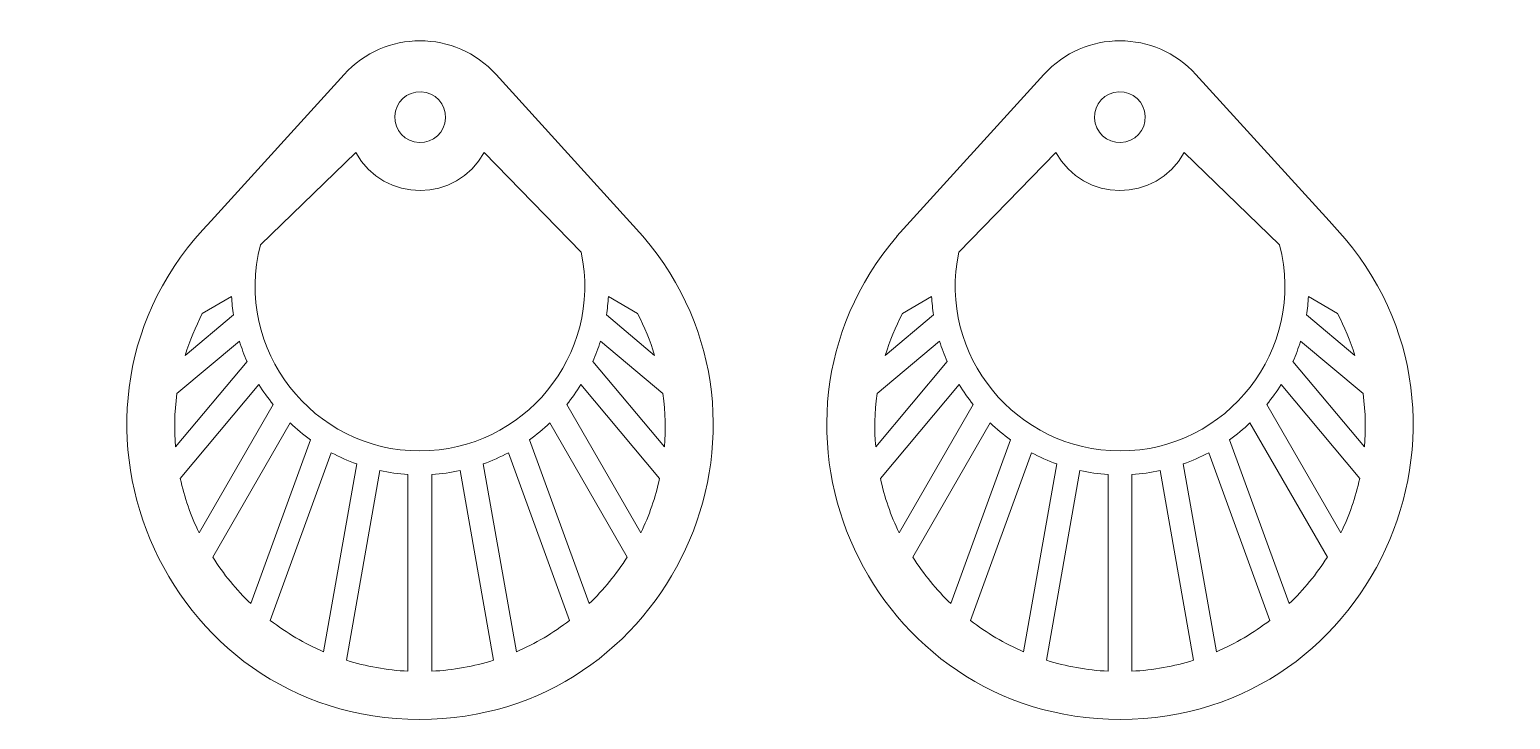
# Model space of a CAD drawing. Header units: inches. Extents: x 25 to 272, y 13 to 128.
import ezdxf

# ---------------------------------------------------------------- set-up
doc = ezdxf.new("R2010")
doc.units = ezdxf.units.IN
doc.header["$MEASUREMENT"] = 0
doc.layers.add('_U+0421_U+043B_U+043E_U+0439 1', color=7, linetype='Continuous')

msp = doc.modelspace()

# ---------------------------------------------------------------- linework, layer by layer
at = {"layer": '_U+0421_U+043B_U+043E_U+0439 1', "color": 1, "lineweight": 9, "true_color": 0xff0000}
for points, knots in [([(127.04, 93.37), (127.04, 93.37), (127.06, 93.38), (127.06, 93.38), (127.06, 93.38), (102.51, 120.39), (102.51, 120.39), (95.7, 127.89), (83.9, 127.89), (77.09, 120.39), (77.09, 120.39), (54.85, 95.9), (54.85, 95.9), (24.53, 64.95), (46.46, 12.59), (89.78, 12.59), (131.4, 12.59), (154.12, 61.53), (127.04, 93.37)], [0, 0, 0, 0, 1, 1, 1, 2, 2, 2, 3, 3, 3, 4, 4, 4, 5, 5, 5, 6, 6, 6, 6]), ([(206.8, 12.59), (250.13, 12.59), (272.05, 64.95), (241.74, 95.9), (241.74, 95.9), (219.49, 120.38), (219.49, 120.38), (212.68, 127.89), (200.89, 127.89), (194.07, 120.39), (194.07, 120.39), (169.52, 93.38), (169.52, 93.38), (169.52, 93.38), (169.54, 93.37), (169.54, 93.37), (142.46, 61.53), (165.19, 12.59), (206.8, 12.59)], [0, 0, 0, 0, 1, 1, 1, 2, 2, 2, 3, 3, 3, 4, 4, 4, 5, 5, 5, 6, 6, 6, 6]), ([(89.96, 117.5), (92.31, 117.42), (94.14, 115.45), (94.06, 113.1), (93.97, 110.75), (92, 108.92), (89.65, 109.01), (87.3, 109.09), (85.47, 111.06), (85.56, 113.41), (85.64, 115.76), (87.61, 117.59), (89.96, 117.5)], [0, 0, 0, 0, 1, 1, 1, 2, 2, 2, 3, 3, 3, 4, 4, 4, 4]), ([(211.03, 113.41), (211.11, 111.06), (209.28, 109.09), (206.93, 109.01), (204.59, 108.92), (202.62, 110.75), (202.53, 113.1), (202.44, 115.45), (204.28, 117.42), (206.62, 117.5), (208.97, 117.59), (210.94, 115.76), (211.03, 113.41)], [0, 0, 0, 0, 1, 1, 1, 2, 2, 2, 3, 3, 3, 4, 4, 4, 4]), ([(63.12, 91.91), (63.12, 91.91), (79.05, 107.37), (79.05, 107.37), (83.77, 98.81), (95.94, 98.95), (100.53, 107.36), (100.53, 107.36), (116.73, 90.68), (116.73, 90.68), (120.34, 73.43), (107.1, 57.46), (89.78, 57.46), (71.89, 57.46), (58.59, 74.4), (63.12, 91.91)], [0, 0, 0, 0, 1, 1, 1, 2, 2, 2, 3, 3, 3, 4, 4, 4, 5, 5, 5, 5]), ([(206.8, 57.46), (189.48, 57.46), (176.24, 73.42), (179.85, 90.68), (179.85, 90.68), (196.06, 107.36), (196.06, 107.36), (200.65, 98.95), (212.82, 98.81), (217.53, 107.37), (217.53, 107.37), (233.46, 91.91), (233.46, 91.91), (237.99, 74.4), (224.7, 57.46), (206.8, 57.46)], [0, 0, 0, 0, 1, 1, 1, 2, 2, 2, 3, 3, 3, 4, 4, 4, 5, 5, 5, 5]), ([(53.4, 80.43), (53.4, 80.43), (58.29, 83.25), (58.29, 83.25), (58.35, 82.22), (58.45, 81.2), (58.6, 80.19), (58.6, 80.19), (50.54, 73.43), (50.54, 73.43), (51.28, 75.85), (52.24, 78.19), (53.4, 80.43)], [0, 0, 0, 0, 1, 1, 1, 2, 2, 2, 3, 3, 3, 4, 4, 4, 4]), ([(121.27, 83.25), (121.27, 83.25), (126.16, 80.43), (126.16, 80.43), (127.32, 78.19), (128.28, 75.85), (129.01, 73.43), (129.01, 73.43), (120.95, 80.19), (120.95, 80.19), (121.11, 81.2), (121.21, 82.22), (121.27, 83.25)], [0, 0, 0, 0, 1, 1, 1, 2, 2, 2, 3, 3, 3, 4, 4, 4, 4]), ([(175.63, 80.19), (175.63, 80.19), (167.57, 73.43), (167.57, 73.43), (168.3, 75.85), (169.27, 78.19), (170.43, 80.43), (170.43, 80.43), (175.31, 83.25), (175.31, 83.25), (175.37, 82.22), (175.48, 81.2), (175.63, 80.19)], [0, 0, 0, 0, 1, 1, 1, 2, 2, 2, 3, 3, 3, 4, 4, 4, 4]), ([(246.04, 73.43), (246.04, 73.43), (237.98, 80.19), (237.98, 80.19), (238.13, 81.2), (238.24, 82.22), (238.29, 83.25), (238.29, 83.25), (243.18, 80.43), (243.18, 80.43), (244.34, 78.19), (245.3, 75.85), (246.04, 73.43)], [0, 0, 0, 0, 1, 1, 1, 2, 2, 2, 3, 3, 3, 4, 4, 4, 4]), ([(49.16, 67.05), (49.16, 67.05), (59.61, 75.81), (59.61, 75.81), (59.96, 74.65), (60.39, 73.51), (60.87, 72.4), (60.87, 72.4), (48.93, 58.17), (48.93, 58.17), (48.7, 61.01), (48.71, 63.69), (49.16, 67.05)], [0, 0, 0, 0, 1, 1, 1, 2, 2, 2, 3, 3, 3, 4, 4, 4, 4]), ([(118.69, 72.4), (119.17, 73.51), (119.59, 74.64), (119.95, 75.81), (119.95, 75.81), (130.4, 67.05), (130.4, 67.05), (130.85, 63.73), (130.87, 61.04), (130.63, 58.17), (130.63, 58.17), (118.69, 72.4), (118.69, 72.4)], [0, 0, 0, 0, 1, 1, 1, 2, 2, 2, 3, 3, 3, 4, 4, 4, 4]), ([(165.96, 58.17), (165.72, 61.04), (165.74, 63.73), (166.19, 67.05), (166.19, 67.05), (176.63, 75.81), (176.63, 75.81), (176.99, 74.64), (177.41, 73.51), (177.9, 72.4), (177.9, 72.4), (165.96, 58.17), (165.96, 58.17)], [0, 0, 0, 0, 1, 1, 1, 2, 2, 2, 3, 3, 3, 4, 4, 4, 4]), ([(247.65, 58.17), (247.65, 58.17), (235.71, 72.4), (235.71, 72.4), (236.19, 73.51), (236.62, 74.64), (236.98, 75.81), (236.98, 75.81), (247.42, 67.05), (247.42, 67.05), (247.88, 63.69), (247.89, 61.01), (247.65, 58.17)], [0, 0, 0, 0, 1, 1, 1, 2, 2, 2, 3, 3, 3, 4, 4, 4, 4]), ([(49.72, 52.88), (49.72, 52.88), (62.87, 68.56), (62.87, 68.56), (63.59, 67.4), (64.38, 66.28), (65.23, 65.23), (65.23, 65.23), (52.85, 43.78), (52.85, 43.78), (51.47, 46.65), (50.41, 49.7), (49.72, 52.88)], [0, 0, 0, 0, 1, 1, 1, 2, 2, 2, 3, 3, 3, 4, 4, 4, 4]), ([(126.71, 43.78), (126.71, 43.78), (114.32, 65.23), (114.32, 65.23), (115.18, 66.28), (115.97, 67.4), (116.69, 68.56), (116.69, 68.56), (129.84, 52.88), (129.84, 52.88), (129.15, 49.7), (128.09, 46.65), (126.71, 43.78)], [0, 0, 0, 0, 1, 1, 1, 2, 2, 2, 3, 3, 3, 4, 4, 4, 4]), ([(166.74, 52.88), (166.74, 52.88), (179.9, 68.56), (179.9, 68.56), (180.61, 67.4), (181.4, 66.28), (182.26, 65.23), (182.26, 65.23), (169.88, 43.78), (169.88, 43.78), (168.49, 46.65), (167.43, 49.7), (166.74, 52.88)], [0, 0, 0, 0, 1, 1, 1, 2, 2, 2, 3, 3, 3, 4, 4, 4, 4]), ([(243.73, 43.78), (243.73, 43.78), (231.35, 65.23), (231.35, 65.23), (232.21, 66.28), (233, 67.4), (233.71, 68.56), (233.71, 68.56), (246.87, 52.88), (246.87, 52.88), (246.17, 49.7), (245.12, 46.65), (243.73, 43.78)], [0, 0, 0, 0, 1, 1, 1, 2, 2, 2, 3, 3, 3, 4, 4, 4, 4]), ([(55.13, 39.72), (55.13, 39.72), (68.08, 62.15), (68.08, 62.15), (69.15, 61.13), (70.28, 60.19), (71.49, 59.33), (71.49, 59.33), (61.51, 31.93), (61.51, 31.93), (59.08, 34.25), (56.93, 36.86), (55.13, 39.72)], [0, 0, 0, 0, 1, 1, 1, 2, 2, 2, 3, 3, 3, 4, 4, 4, 4]), ([(118.04, 31.93), (118.04, 31.93), (108.07, 59.33), (108.07, 59.33), (109.27, 60.19), (110.41, 61.13), (111.48, 62.15), (111.48, 62.15), (124.43, 39.72), (124.43, 39.72), (122.63, 36.86), (120.48, 34.25), (118.04, 31.93)], [0, 0, 0, 0, 1, 1, 1, 2, 2, 2, 3, 3, 3, 4, 4, 4, 4]), ([(172.15, 39.72), (172.15, 39.72), (185.1, 62.15), (185.1, 62.15), (186.17, 61.13), (187.31, 60.19), (188.51, 59.33), (188.51, 59.33), (178.54, 31.93), (178.54, 31.93), (176.11, 34.25), (173.96, 36.86), (172.15, 39.72)], [0, 0, 0, 0, 1, 1, 1, 2, 2, 2, 3, 3, 3, 4, 4, 4, 4]), ([(235.07, 31.93), (235.07, 31.93), (225.1, 59.33), (225.1, 59.33), (226.3, 60.19), (227.44, 61.13), (228.51, 62.15), (228.51, 62.15), (241.46, 39.72), (241.46, 39.72), (239.65, 36.86), (237.5, 34.25), (235.07, 31.93)], [0, 0, 0, 0, 1, 1, 1, 2, 2, 2, 3, 3, 3, 4, 4, 4, 4]), ([(64.76, 29.14), (64.76, 29.14), (74.96, 57.17), (74.96, 57.17), (76.32, 56.44), (77.74, 55.81), (79.21, 55.29), (79.21, 55.29), (73.67, 23.89), (73.67, 23.89), (70.47, 25.26), (67.48, 27.04), (64.76, 29.14)], [0, 0, 0, 0, 1, 1, 1, 2, 2, 2, 3, 3, 3, 4, 4, 4, 4]), ([(105.89, 23.89), (105.89, 23.89), (100.35, 55.29), (100.35, 55.29), (101.82, 55.81), (103.24, 56.44), (104.6, 57.17), (104.6, 57.17), (114.8, 29.14), (114.8, 29.14), (112.08, 27.04), (109.09, 25.26), (105.89, 23.89)], [0, 0, 0, 0, 1, 1, 1, 2, 2, 2, 3, 3, 3, 4, 4, 4, 4]), ([(181.78, 29.14), (181.78, 29.14), (191.98, 57.17), (191.98, 57.17), (193.34, 56.44), (194.76, 55.82), (196.23, 55.29), (196.23, 55.29), (190.69, 23.89), (190.69, 23.89), (187.49, 25.26), (184.5, 27.04), (181.78, 29.14)], [0, 0, 0, 0, 1, 1, 1, 2, 2, 2, 3, 3, 3, 4, 4, 4, 4]), ([(222.91, 23.89), (222.91, 23.89), (217.38, 55.29), (217.38, 55.29), (218.85, 55.81), (220.27, 56.44), (221.63, 57.17), (221.63, 57.17), (231.83, 29.14), (231.83, 29.14), (229.1, 27.04), (226.12, 25.26), (222.91, 23.89)], [0, 0, 0, 0, 1, 1, 1, 2, 2, 2, 3, 3, 3, 4, 4, 4, 4]), ([(87.78, 20.64), (84.21, 20.81), (80.76, 21.44), (77.48, 22.47), (77.48, 22.47), (83.07, 54.19), (83.07, 54.19), (84.6, 53.85), (86.18, 53.63), (87.78, 53.53), (87.78, 53.53), (87.78, 20.64), (87.78, 20.64), (87.78, 20.64), (87.78, 20.64), (87.78, 20.64)], [0, 0, 0, 0, 1, 1, 1, 2, 2, 2, 3, 3, 3, 4, 4, 4, 5, 5, 5, 5]), ([(91.78, 20.64), (91.78, 20.64), (91.78, 53.53), (91.78, 53.53), (93.38, 53.63), (94.96, 53.85), (96.49, 54.19), (96.49, 54.19), (102.08, 22.47), (102.08, 22.47), (98.8, 21.44), (95.35, 20.81), (91.78, 20.64)], [0, 0, 0, 0, 1, 1, 1, 2, 2, 2, 3, 3, 3, 4, 4, 4, 4]), ([(194.51, 22.47), (194.51, 22.47), (200.1, 54.19), (200.1, 54.19), (201.63, 53.85), (203.2, 53.63), (204.8, 53.53), (204.8, 53.53), (204.8, 20.64), (204.8, 20.64), (201.23, 20.81), (197.78, 21.44), (194.51, 22.47)], [0, 0, 0, 0, 1, 1, 1, 2, 2, 2, 3, 3, 3, 4, 4, 4, 4]), ([(208.8, 53.53), (210.41, 53.63), (211.98, 53.85), (213.51, 54.19), (213.51, 54.19), (219.1, 22.47), (219.1, 22.47), (215.83, 21.44), (212.38, 20.81), (208.8, 20.64), (208.8, 20.64), (208.8, 53.53), (208.8, 53.53), (208.8, 53.53), (208.8, 53.53), (208.8, 53.53)], [0, 0, 0, 0, 1, 1, 1, 2, 2, 2, 3, 3, 3, 4, 4, 4, 5, 5, 5, 5])]:
    msp.add_open_spline(points, degree=3, knots=knots, dxfattribs=at)

doc.saveas('drawing.dxf')
